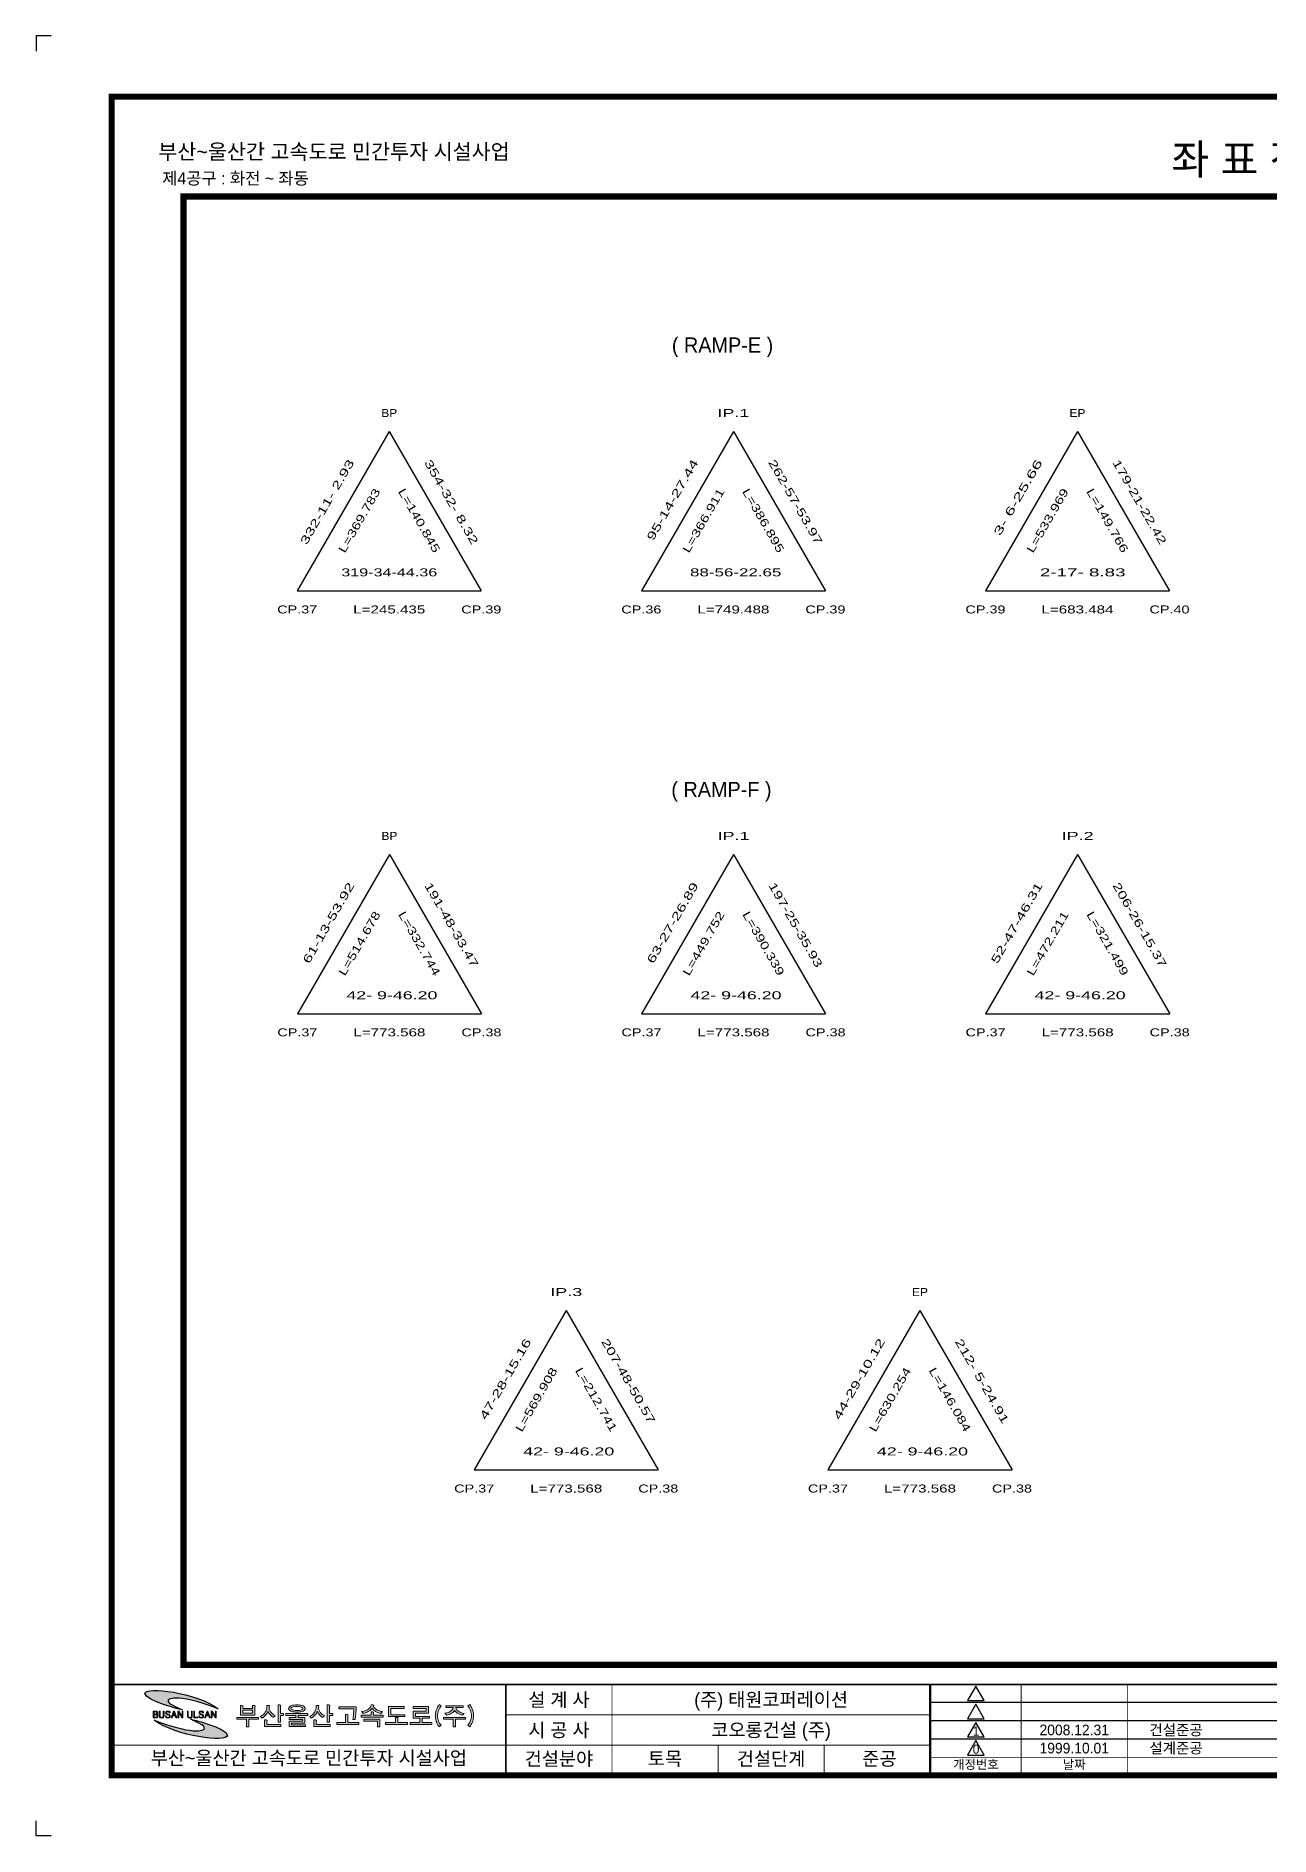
# Model space of a CAD drawing. Header units: millimetres. Extents: x 0 to 841, y 0 to 594.
# Drawn here: x 0 to 407, y 0 to 594 of the extents above; entities that cross this region are included whole.
import ezdxf
from ezdxf.enums import TextEntityAlignment as Align

# ---------------------------------------------------------------- set-up
doc = ezdxf.new("R2010")
doc.units = ezdxf.units.MM
doc.header["$LTSCALE"] = 10
for name, color, linetype in [('CA-TABL-LIN2', 1, 'Continuous'), ('CA-TABL-TEX1', 6, 'Continuous'), ('CA-TABL-TEX2', 3, 'Continuous'), ('CX-BORD', 3, 'Continuous'), ('CX-BORD-LIN1', 4, 'Continuous'), ('CX-BORD-LIN2', 3, 'Continuous'), ('CX-BORD-TEX2', 7, 'Continuous'), ('CX-BORD-TEX3', 6, 'Continuous'), ('CX-MISC', 2, 'Continuous'), ('CZ-LIN1', 7, 'Continuous'), ('CZ-TEX1', 6, 'Continuous')]:
    doc.layers.add(name, color=color, linetype=linetype)
doc.styles.add('GHD', font='Dotum.ttf')
doc.styles.add('RP2', font='Dotum.ttf')
doc.styles.add('TB_TEXT', font='Dotum.ttf')
doc.styles.add('TB_WBTXT', font='Dotum.ttf')
doc.styles.add('TB_WMTXT', font='Dotum.ttf')

# ---------------------------------------------------------------- blocks, each defined once
blk = doc.blocks.new('CXGLOGO-EX흑백1')
h = blk.add_hatch(color=74)
edge = h.paths.add_edge_path()
edge.add_spline(control_points=[(3.24, 1.49), (1.67, 2.6), (-1.78, 3.37), (-1.38, 4.71), (-1.38, 4.71), (-1.38, 4.71), (0.38, 7.51), (15.15, 1.88)], knot_values=[0, 0, 0, 0, 0.25, 0.25, 0.25, 0.25, 0.5, 0.5, 0.5, 0.5], degree=3, periodic=0)
edge.add_spline(control_points=[(15.15, 1.88), (8, 7.3), (-8.94, 9.33), (-8.99, 6.91)], knot_values=[0.5, 0.5, 0.5, 0.5, 0.75, 0.75, 0.75, 0.75], degree=3, periodic=0)
edge.add_spline(control_points=[(-8.99, 6.91), (-9.03, 4.5), (3.24, 1.49), (3.24, 1.49)], knot_values=[0.75, 0.75, 0.75, 0.75, 1, 1, 1, 1], degree=3, periodic=0)
h = blk.add_hatch(color=256)
h.paths.add_polyline_path([(11.6, 0.69), (11.94, -0.26), (11.26, -0.26)], flags=16)
h.paths.add_polyline_path([(12.25, -1.14), (12.54, -1.14), (11.73, 1.06), (11.48, 1.06), (10.67, -1.14), (10.96, -1.14), (11.18, -0.49), (12.02, -0.49)])
h.paths.add_polyline_path([(1.54, -1.14), (0.73, 1.06), (0.48, 1.06), (-0.33, -1.14), (-0.04, -1.14), (0.19, -0.49), (1.03, -0.49), (1.25, -1.14)])
h.paths.add_polyline_path([(1.9, -1.14), (2.17, -1.14), (2.17, 0.61), (3.23, -1.14), (3.52, -1.14), (3.52, 1.06), (3.25, 1.06), (3.25, -0.65), (2.21, 1.06), (1.9, 1.06)])
h.paths.add_polyline_path([(5.3, -0.69), (5.27, -0.48), (5.27, 1.06), (5, 1.06), (5, -0.45), (5.03, -0.7), (5.1, -0.9), (5.16, -0.98), (5.32, -1.1), (5.52, -1.17), (5.77, -1.2), (5.79, -1.2), (6.04, -1.17), (6.25, -1.1), (6.41, -1), (6.41, -0.99), (6.53, -0.82), (6.59, -0.61), (6.6, -0.45), (6.6, 1.06), (6.33, 1.06), (6.33, -0.46), (6.29, -0.7), (6.19, -0.86), (6.01, -0.96), (5.79, -0.98), (5.55, -0.94), (5.4, -0.86)])
h.paths.add_polyline_path([(7.36, 1.06), (7.09, 1.06), (7.09, -1.14), (8.47, -1.14), (8.47, -0.93), (7.36, -0.93)])
h.paths.add_polyline_path([(10.02, 1.02), (9.81, 1.08), (9.56, 1.11), (9.56, 1.11), (9.3, 1.08), (9.1, 1.02), (9.01, 0.95), (8.88, 0.78), (8.84, 0.56), (8.84, 0.54), (8.88, 0.31), (9, 0.15), (9.13, 0.06), (9.37, -0.05), (9.48, -0.09), (9.53, -0.11), (9.76, -0.21), (9.83, -0.25), (10, -0.36), (10.06, -0.48), (10.08, -0.62), (10.02, -0.84), (9.94, -0.9), (9.76, -0.97), (9.57, -0.98), (9.32, -0.94), (9.17, -0.86), (9.07, -0.7), (9.04, -0.45), (8.77, -0.45), (8.8, -0.69), (8.87, -0.89), (8.94, -0.99), (9.1, -1.1), (9.31, -1.17), (9.56, -1.2), (9.57, -1.2), (9.84, -1.17), (10.04, -1.12), (10.15, -1.05), (10.28, -0.89), (10.34, -0.68), (10.35, -0.58), (10.32, -0.35), (10.21, -0.18), (10.18, -0.16), (10.05, -0.07), (9.82, 0.03), (9.65, 0.11), (9.38, 0.22), (9.22, 0.31), (9.21, 0.32), (9.13, 0.51), (9.13, 0.57), (9.2, 0.78), (9.25, 0.82), (9.45, 0.89), (9.55, 0.9), (9.78, 0.85), (9.9, 0.77), (10.02, 0.59), (10.05, 0.47), (10.32, 0.47), (10.28, 0.71), (10.17, 0.89), (10.17, 0.9)])
h.paths.add_polyline_path([(12.89, -1.14), (13.16, -1.14), (13.16, 0.61), (14.23, -1.14), (14.52, -1.14), (14.52, 1.06), (14.24, 1.06), (14.24, -0.65), (13.2, 1.06), (12.89, 1.06)])
h.paths.add_polyline_path([(0.27, -0.26), (0.61, 0.69), (0.95, -0.26)], flags=16)
h.paths.add_polyline_path([(-5.98, 0.11), (-5.98, 0.84), (-5.48, 0.84), (-5.24, 0.81), (-5.13, 0.75), (-5.04, 0.57), (-5.04, 0.49), (-5.09, 0.27), (-5.16, 0.19), (-5.34, 0.12), (-5.5, 0.11)], flags=16)
h.paths.add_polyline_path([(-5.98, -0.93), (-5.98, -0.1), (-5.44, -0.1), (-5.2, -0.13), (-5.1, -0.17), (-4.98, -0.33), (-4.96, -0.52), (-5.01, -0.75), (-5.09, -0.85), (-5.27, -0.92), (-5.44, -0.93)], flags=16)
h.paths.add_polyline_path([(-5.12, 1.02), (-5.35, 1.06), (-5.4, 1.06), (-6.25, 1.06), (-6.25, -1.14), (-5.37, -1.14), (-5.12, -1.12), (-4.92, -1.05), (-4.85, -0.99), (-4.74, -0.83), (-4.69, -0.61), (-4.68, -0.52), (-4.72, -0.28), (-4.81, -0.13), (-4.98, 0), (-5.07, 0.03), (-4.88, 0.15), (-4.85, 0.19), (-4.77, 0.39), (-4.76, 0.5), (-4.8, 0.72), (-4.92, 0.9), (-4.94, 0.91)])
h.paths.add_polyline_path([(-3.97, -0.69), (-3.99, -0.48), (-3.99, 1.06), (-4.26, 1.06), (-4.26, -0.45), (-4.24, -0.7), (-4.16, -0.9), (-4.1, -0.98), (-3.95, -1.1), (-3.74, -1.17), (-3.49, -1.2), (-3.48, -1.2), (-3.22, -1.17), (-3.01, -1.1), (-2.86, -1), (-2.85, -0.99), (-2.74, -0.82), (-2.68, -0.61), (-2.66, -0.45), (-2.66, 1.06), (-2.94, 1.06), (-2.94, -0.46), (-2.97, -0.7), (-3.08, -0.86), (-3.26, -0.96), (-3.47, -0.98), (-3.72, -0.94), (-3.87, -0.86)])
h.paths.add_polyline_path([(-0.83, 0.9), (-0.97, 1.02), (-1.18, 1.08), (-1.44, 1.11), (-1.69, 1.08), (-1.89, 1.02), (-1.98, 0.95), (-2.11, 0.78), (-2.16, 0.56), (-2.16, 0.54), (-2.12, 0.31), (-2, 0.15), (-1.86, 0.06), (-1.63, -0.05), (-1.52, -0.09), (-1.47, -0.11), (-1.24, -0.21), (-1.17, -0.25), (-1, -0.36), (-0.93, -0.48), (-0.92, -0.62), (-0.97, -0.84), (-1.05, -0.9), (-1.23, -0.97), (-1.42, -0.98), (-1.67, -0.94), (-1.82, -0.86), (-1.92, -0.7), (-1.96, -0.45), (-2.22, -0.45), (-2.2, -0.69), (-2.12, -0.89), (-2.05, -0.99), (-1.89, -1.1), (-1.69, -1.17), (-1.43, -1.2), (-1.42, -1.2), (-1.16, -1.17), (-0.96, -1.12), (-0.85, -1.05), (-0.71, -0.89), (-0.65, -0.68), (-0.64, -0.58), (-0.68, -0.35), (-0.79, -0.18), (-0.81, -0.16), (-0.95, -0.07), (-1.17, 0.03), (-1.35, 0.11), (-1.61, 0.22), (-1.77, 0.31), (-1.78, 0.32), (-1.86, 0.51), (-1.86, 0.57), (-1.79, 0.78), (-1.74, 0.82), (-1.55, 0.89), (-1.44, 0.9), (-1.22, 0.85), (-1.09, 0.77), (-0.97, 0.59), (-0.95, 0.47), (-0.68, 0.47), (-0.72, 0.71), (-0.82, 0.89)])
h = blk.add_hatch(color=256)
h.paths.add_polyline_path([(63.25, -2.21), (67.68, -2.21), (67.68, -4.14), (68.44, -4.14), (68.44, -1.6), (63.25, -1.6)])
h.paths.add_polyline_path([(74.44, -1.23), (74.5, -1.07), (74.18, -0.99), (73.66, -0.99), (73.66, -2.67), (70.41, -2.67), (70.41, -3.28), (77.61, -3.28), (77.61, -2.67), (74.41, -2.67), (74.41, -1.3)])
h.paths.add_polyline_path([(93.49, -1.61), (96.71, -1.61), (96.71, -0.99), (89.51, -0.99), (89.51, -1.61), (92.73, -1.61), (92.73, -4.14), (93.49, -4.14)])
h.paths.add_polyline_path([(98.53, -1.72), (98.37, -2.14), (98.33, -2.24), (98.14, -2.64), (97.91, -3.02), (97.66, -3.37), (97.51, -3.56), (98.15, -4.08), (98.41, -3.72), (98.64, -3.35), (98.84, -2.96), (99.02, -2.55), (99.1, -2.3), (99.23, -1.88), (99.33, -1.44), (99.4, -1.01), (99.43, -0.57), (99.43, -0.39), (99.41, 0.03), (99.35, 0.47), (99.26, 0.9), (99.13, 1.34), (99.11, 1.39), (98.97, 1.77), (98.79, 2.15), (98.58, 2.55), (98.35, 2.95), (98.16, 3.25), (97.51, 2.85), (97.76, 2.5), (97.99, 2.12), (98.19, 1.72), (98.35, 1.32), (98.51, 0.88), (98.62, 0.44), (98.69, 0.02), (98.72, -0.4), (98.72, -0.42), (98.7, -0.86), (98.63, -1.29)])
h.paths.add_polyline_path([(93.89, 1.53), (93.7, 1.9), (93.59, 2.25), (95.94, 2.25), (95.94, 2.86), (90.28, 2.86), (90.28, 2.25), (92.65, 2.25), (92.53, 1.84), (92.33, 1.47), (92.04, 1.16), (91.73, 0.92), (91.38, 0.74), (91, 0.59), (90.57, 0.47), (90.09, 0.38), (89.95, 0.36), (90.26, 0.07), (90.53, -0.26), (90.95, -0.16), (91.37, -0.02), (91.77, 0.15), (92.15, 0.37), (92.57, 0.66), (92.88, 0.96), (93.09, 1.27), (93.11, 1.32), (93.33, 1.02), (93.63, 0.73), (94.03, 0.44), (94.15, 0.37), (94.54, 0.16), (94.94, -0.02), (95.35, -0.17), (95.77, -0.28), (96, 0.01), (96.29, 0.32), (95.8, 0.42), (95.36, 0.55), (94.97, 0.7), (94.62, 0.88), (94.53, 0.93), (94.17, 1.21)])
h.paths.add_polyline_path([(86.94, -1.7), (87.06, -2.13), (87.12, -2.3), (87.28, -2.72), (87.46, -3.12), (87.67, -3.51), (87.91, -3.88), (88.06, -4.08), (88.71, -3.56), (88.44, -3.21), (88.2, -2.85), (87.98, -2.45), (87.89, -2.24), (87.73, -1.81), (87.61, -1.38), (87.54, -0.96), (87.51, -0.52), (87.51, -0.42), (87.53, -0.01), (87.6, 0.42), (87.7, 0.86), (87.85, 1.3), (87.85, 1.32), (88.03, 1.74), (88.24, 2.13), (88.46, 2.51), (88.71, 2.85), (88.05, 3.25), (87.8, 2.85), (87.57, 2.45), (87.37, 2.06), (87.21, 1.67), (87.1, 1.39), (86.97, 0.95), (86.88, 0.52), (86.82, 0.08), (86.8, -0.35), (86.8, -0.39), (86.81, -0.83), (86.86, -1.26)])
h.paths.add_polyline_path([(79.45, 1.02), (79.45, -1.26), (81.7, -1.26), (81.7, -2.67), (78.45, -2.67), (78.45, -3.28), (85.65, -3.28), (85.65, -2.67), (82.45, -2.67), (82.45, -1.49), (82.46, -1.45), (82.49, -1.41), (82.54, -1.33), (82.55, -1.26), (84.84, -1.26), (84.84, -0.65), (80.21, -0.65), (80.21, 0.42), (84.56, 0.42), (84.56, 2.62), (79.47, 2.62), (79.47, 2), (83.8, 2), (83.8, 1.02)])
h.paths.add_polyline_path([(76.55, 2.56), (71.31, 2.56), (71.31, -0.7), (76.71, -0.7), (76.71, -0.1), (72.08, -0.1), (72.08, 1.94), (76.55, 1.94)])
h.paths.add_polyline_path([(66.12, 0.8), (65.59, 0.8), (65.59, -0.3), (62.37, -0.3), (62.37, -0.9), (69.57, -0.9), (69.57, -0.3), (66.36, -0.3), (66.36, 0.47), (66.39, 0.55), (66.45, 0.71)])
h.paths.add_polyline_path([(66.51, 3.1), (66.13, 3.15), (65.62, 3.15), (65.55, 2.77), (65.38, 2.41), (65.1, 2.07), (64.75, 1.78), (64.42, 1.56), (64.06, 1.38), (63.66, 1.22), (63.23, 1.08), (62.77, 0.98), (62.49, 0.94), (62.76, 0.65), (63.01, 0.34), (63.46, 0.46), (63.9, 0.59), (64.3, 0.74), (64.68, 0.92), (64.87, 1.02), (65.3, 1.3), (65.63, 1.59), (65.88, 1.89), (65.96, 2.01), (66.16, 1.71), (66.45, 1.42), (66.83, 1.14), (67.1, 0.98), (67.47, 0.78), (67.87, 0.62), (68.3, 0.47), (68.73, 0.35), (68.84, 0.33), (69.11, 0.62), (69.42, 0.91), (68.98, 0.98), (68.55, 1.09), (68.14, 1.24), (67.74, 1.41), (67.49, 1.55), (67.05, 1.83), (66.72, 2.14), (66.5, 2.44), (66.43, 2.62), (66.42, 2.8), (66.49, 2.95)])
h.paths.add_polyline_path([(41.14, 1.3), (40.63, 1.32), (40.18, 1.37), (39.79, 1.46), (39.64, 1.51), (39.23, 1.76), (39.15, 1.95), (39.32, 2.24), (39.64, 2.4), (39.99, 2.5), (40.41, 2.56), (40.9, 2.59), (41.14, 2.6), (41.65, 2.58), (42.1, 2.53), (42.48, 2.44), (42.62, 2.4), (43.03, 2.16), (43.12, 1.95), (42.94, 1.67), (42.62, 1.51), (42.27, 1.41), (41.85, 1.34), (41.36, 1.3)], flags=16)
h.paths.add_polyline_path([(41.55, 3.14), (41.14, 3.15), (40.62, 3.13), (40.15, 3.09), (39.72, 3.01), (39.35, 2.9), (39.08, 2.79), (38.67, 2.52), (38.44, 2.21), (38.39, 1.95), (38.48, 1.6), (38.76, 1.31), (39.08, 1.12), (39.42, 0.98), (39.8, 0.87), (40.23, 0.8), (40.71, 0.76), (41.14, 0.75), (41.65, 0.76), (42.12, 0.81), (42.54, 0.89), (42.92, 1), (43.19, 1.12), (43.6, 1.39), (43.83, 1.7), (43.88, 1.95), (43.79, 2.3), (43.51, 2.6), (43.19, 2.79), (42.85, 2.92), (42.47, 3.03), (42.03, 3.1)])
h.paths.add_polyline_path([(47.59, -1.92), (47.27, -1.84), (46.75, -1.84), (46.75, -3.95), (52.12, -3.95), (52.12, -3.34), (47.52, -3.34), (47.52, -2.2), (47.52, -2.14), (47.55, -2.09)])
h.paths.add_polyline_path([(31.34, -1.92), (31.02, -1.84), (30.5, -1.84), (30.5, -3.95), (35.87, -3.95), (35.87, -3.34), (31.27, -3.34), (31.27, -2.2), (31.27, -2.14), (31.29, -2.09)])
h.paths.add_polyline_path([(42.94, -1.66), (42.94, -2.22), (38.57, -2.22), (38.57, -4.04), (43.94, -4.04), (43.94, -3.43), (39.33, -3.43), (39.33, -2.84), (43.7, -2.84), (43.7, -1.05), (41.51, -1.05), (41.51, -0.34), (44.73, -0.34), (44.73, 0.27), (37.53, 0.27), (37.53, -0.34), (40.75, -0.34), (40.75, -1.05), (38.57, -1.05), (38.57, -1.66)])
h.paths.add_polyline_path([(21.28, -0.99), (21.28, -1.61), (24.5, -1.61), (24.5, -4.14), (25.26, -4.14), (25.26, -1.61), (28.48, -1.61), (28.48, -0.99)])
h.paths.add_polyline_path([(51.7, 3.15), (51.16, 3.15), (51.16, -2.53), (51.92, -2.53), (51.92, -0.36), (52.98, -0.36), (52.98, 0.26), (51.92, 0.26), (51.92, 2.67), (51.94, 2.77), (51.98, 2.87), (52.02, 3.07)])
h.paths.add_polyline_path([(48.36, 2.89), (47.98, 2.94), (47.48, 2.94), (47.48, 2.49), (47.44, 2.06), (47.35, 1.64), (47.2, 1.23), (47.01, 0.84), (46.93, 0.69), (46.66, 0.31), (46.37, -0.01), (46.04, -0.29), (45.68, -0.5), (45.32, -0.65), (45.61, -0.92), (45.89, -1.23), (46.26, -0.98), (46.6, -0.71), (46.92, -0.41), (47.04, -0.28), (47.33, 0.08), (47.57, 0.45), (47.76, 0.83), (47.84, 1.05), (48.01, 0.66), (48.24, 0.28), (48.51, -0.08), (48.82, -0.41), (49.15, -0.7), (49.5, -0.96), (49.6, -1.02), (49.91, -0.72), (50.23, -0.43), (49.86, -0.27), (49.51, -0.04), (49.19, 0.26), (48.87, 0.62), (48.84, 0.66), (48.57, 1.07), (48.37, 1.48), (48.26, 1.87), (48.22, 2.19), (48.25, 2.48), (48.33, 2.7)])
h.paths.add_polyline_path([(35.45, 3.15), (34.91, 3.15), (34.91, -2.53), (35.67, -2.53), (35.67, -0.36), (36.73, -0.36), (36.73, 0.26), (35.67, 0.26), (35.67, 2.67), (35.69, 2.77), (35.73, 2.87), (35.77, 3.07)])
h.paths.add_polyline_path([(32.11, 2.89), (31.73, 2.94), (31.23, 2.94), (31.23, 2.49), (31.19, 2.06), (31.09, 1.64), (30.95, 1.23), (30.76, 0.84), (30.68, 0.69), (30.41, 0.31), (30.12, -0.01), (29.79, -0.29), (29.43, -0.5), (29.07, -0.65), (29.36, -0.92), (29.64, -1.23), (30.01, -0.98), (30.35, -0.71), (30.67, -0.41), (30.79, -0.28), (31.08, 0.08), (31.32, 0.45), (31.51, 0.83), (31.59, 1.05), (31.76, 0.66), (31.99, 0.28), (32.26, -0.08), (32.57, -0.41), (32.89, -0.7), (33.25, -0.96), (33.35, -1.02), (33.65, -0.72), (33.97, -0.43), (33.61, -0.27), (33.26, -0.04), (32.93, 0.26), (32.62, 0.62), (32.59, 0.66), (32.32, 1.07), (32.12, 1.48), (32.01, 1.87), (31.97, 2.19), (32, 2.48), (32.08, 2.7)])
h.paths.add_polyline_path([(26.51, 1.39), (26.51, 0.4), (23.29, 0.4), (23.29, 1.39)], flags=16)
h.paths.add_polyline_path([(27.32, 2.66), (27.37, 2.83), (27, 2.91), (26.51, 2.91), (26.51, 2), (23.29, 2), (23.29, 2.58), (23.3, 2.62), (23.33, 2.67), (23.39, 2.83), (22.99, 2.91), (22.53, 2.91), (22.53, -0.21), (27.28, -0.21), (27.28, 2.56), (27.29, 2.62)])
h.paths.add_polyline_path([(58, -0.14), (57.69, -0.06), (57.16, -0.06), (57.16, -2.67), (54.33, -2.67), (54.33, -3.28), (61.53, -3.28), (61.53, -2.67), (57.92, -2.67), (57.92, -0.45), (57.92, -0.39), (57.96, -0.32)])
h.paths.add_polyline_path([(60.7, 2.5), (55.01, 2.5), (55.01, 1.88), (59.93, 1.88), (59.93, 1.55), (59.9, 1.14), (59.86, 0.66), (59.82, 0.12), (59.76, -0.41), (59.7, -0.88), (59.65, -1.29), (59.59, -1.65), (59.59, -1.67), (59.95, -1.69), (60.35, -1.73), (60.41, -1.34), (60.46, -0.92), (60.51, -0.47), (60.56, 0.01), (60.58, 0.23), (60.62, 0.71), (60.65, 1.18), (60.67, 1.62), (60.69, 2.04), (60.7, 2.45)])
h = blk.add_hatch(color=142)
edge = h.paths.add_edge_path()
edge.add_spline(control_points=[(18.21, -6.91), (18.25, -4.5), (5.98, -1.49), (5.98, -1.49)], knot_values=[0.75, 0.75, 0.75, 0.75, 1, 1, 1, 1], degree=3, periodic=0)
edge.add_spline(control_points=[(5.98, -1.49), (7.55, -2.6), (11, -3.37), (10.6, -4.71), (10.6, -4.71), (10.6, -4.71), (8.84, -7.51), (-5.93, -1.88)], knot_values=[0, 0, 0, 0, 0.25, 0.25, 0.25, 0.25, 0.5, 0.5, 0.5, 0.5], degree=3, periodic=0)
edge.add_spline(control_points=[(-5.93, -1.88), (1.22, -7.3), (18.17, -9.33), (18.21, -6.91)], knot_values=[0.5, 0.5, 0.5, 0.5, 0.75, 0.75, 0.75, 0.75], degree=3, periodic=0)
at = {"lineweight": 0}
for points in [[(-5.12, 1.02), (-5.35, 1.06), (-5.4, 1.06), (-6.25, 1.06), (-6.25, -1.14), (-5.37, -1.14), (-5.12, -1.12), (-4.92, -1.05), (-4.85, -0.99), (-4.74, -0.83), (-4.69, -0.61), (-4.68, -0.52), (-4.72, -0.28), (-4.81, -0.13), (-4.98, 0), (-5.07, 0.03), (-4.88, 0.15), (-4.85, 0.19), (-4.77, 0.39), (-4.76, 0.5), (-4.8, 0.72), (-4.92, 0.9), (-4.94, 0.91)], [(-5.98, 0.11), (-5.98, 0.84), (-5.48, 0.84), (-5.24, 0.81), (-5.13, 0.75), (-5.04, 0.57), (-5.04, 0.49), (-5.09, 0.27), (-5.16, 0.19), (-5.34, 0.12), (-5.5, 0.11)], [(-3.97, -0.69), (-3.99, -0.48), (-3.99, 1.06), (-4.26, 1.06), (-4.26, -0.45), (-4.24, -0.7), (-4.16, -0.9), (-4.1, -0.98), (-3.95, -1.1), (-3.74, -1.17), (-3.49, -1.2), (-3.48, -1.2), (-3.22, -1.17), (-3.01, -1.1), (-2.86, -1), (-2.85, -0.99), (-2.74, -0.82), (-2.68, -0.61), (-2.66, -0.45), (-2.66, 1.06), (-2.94, 1.06), (-2.94, -0.46), (-2.97, -0.7), (-3.08, -0.86), (-3.26, -0.96), (-3.47, -0.98), (-3.72, -0.94), (-3.87, -0.86)], [(-0.83, 0.9), (-0.97, 1.02), (-1.18, 1.08), (-1.44, 1.11), (-1.69, 1.08), (-1.89, 1.02), (-1.98, 0.95), (-2.11, 0.78), (-2.16, 0.56), (-2.16, 0.54), (-2.12, 0.31), (-2, 0.15), (-1.86, 0.06), (-1.63, -0.05), (-1.52, -0.09), (-1.47, -0.11), (-1.24, -0.21), (-1.17, -0.25), (-1, -0.36), (-0.93, -0.48), (-0.92, -0.62), (-0.97, -0.84), (-1.05, -0.9), (-1.23, -0.97), (-1.42, -0.98), (-1.67, -0.94), (-1.82, -0.86), (-1.92, -0.7), (-1.96, -0.45), (-1.96, -0.45), (-2.22, -0.45), (-2.2, -0.69), (-2.12, -0.89), (-2.05, -0.99), (-1.89, -1.1), (-1.69, -1.17), (-1.43, -1.2), (-1.42, -1.2), (-1.16, -1.17), (-0.96, -1.12), (-0.85, -1.05), (-0.71, -0.89), (-0.65, -0.68), (-0.64, -0.58), (-0.68, -0.35), (-0.79, -0.18), (-0.81, -0.16), (-0.95, -0.07), (-1.17, 0.03), (-1.35, 0.11), (-1.61, 0.22), (-1.77, 0.31), (-1.78, 0.32), (-1.86, 0.51), (-1.86, 0.57), (-1.79, 0.78), (-1.74, 0.82), (-1.55, 0.89), (-1.44, 0.9), (-1.22, 0.85), (-1.09, 0.77), (-0.97, 0.59), (-0.95, 0.47), (-0.68, 0.47), (-0.72, 0.71), (-0.82, 0.89)], [(1.54, -1.14), (0.73, 1.06), (0.48, 1.06), (-0.33, -1.14), (-0.04, -1.14), (0.19, -0.49), (1.03, -0.49), (1.25, -1.14)], [(0.27, -0.26), (0.61, 0.69), (0.95, -0.26)], [(1.9, -1.14), (2.17, -1.14), (2.17, 0.61), (3.23, -1.14), (3.52, -1.14), (3.52, 1.06), (3.25, 1.06), (3.25, -0.65), (2.21, 1.06), (1.9, 1.06)], [(5.3, -0.69), (5.27, -0.48), (5.27, 1.06), (5, 1.06), (5, -0.45), (5.03, -0.7), (5.1, -0.9), (5.16, -0.98), (5.32, -1.1), (5.52, -1.17), (5.77, -1.2), (5.79, -1.2), (6.04, -1.17), (6.25, -1.1), (6.41, -1), (6.41, -0.99), (6.53, -0.82), (6.59, -0.61), (6.6, -0.45), (6.6, 1.06), (6.33, 1.06), (6.33, -0.46), (6.29, -0.7), (6.19, -0.86), (6.01, -0.96), (5.79, -0.98), (5.55, -0.94), (5.4, -0.86)], [(7.36, 1.06), (7.09, 1.06), (7.09, -1.14), (8.47, -1.14), (8.47, -0.93), (7.36, -0.93)], [(10.02, 1.02), (9.81, 1.08), (9.56, 1.11), (9.56, 1.11), (9.3, 1.08), (9.1, 1.02), (9.01, 0.95), (8.88, 0.78), (8.84, 0.56), (8.84, 0.54), (8.88, 0.31), (9, 0.15), (9.13, 0.06), (9.37, -0.05), (9.48, -0.09), (9.53, -0.11), (9.76, -0.21), (9.83, -0.25), (10, -0.36), (10.06, -0.48), (10.08, -0.62), (10.02, -0.84), (9.94, -0.9), (9.76, -0.97), (9.57, -0.98), (9.32, -0.94), (9.17, -0.86), (9.07, -0.7), (9.04, -0.45), (9.04, -0.45), (8.77, -0.45), (8.8, -0.69), (8.87, -0.89), (8.94, -0.99), (9.1, -1.1), (9.31, -1.17), (9.56, -1.2), (9.57, -1.2), (9.84, -1.17), (10.04, -1.12), (10.15, -1.05), (10.28, -0.89), (10.34, -0.68), (10.35, -0.58), (10.32, -0.35), (10.21, -0.18), (10.18, -0.16), (10.05, -0.07), (9.82, 0.03), (9.65, 0.11), (9.38, 0.22), (9.22, 0.31), (9.21, 0.32), (9.13, 0.51), (9.13, 0.57), (9.2, 0.78), (9.25, 0.82), (9.45, 0.89), (9.55, 0.9), (9.78, 0.85), (9.9, 0.77), (10.02, 0.59), (10.05, 0.47), (10.32, 0.47), (10.28, 0.71), (10.17, 0.89), (10.17, 0.9)], [(12.25, -1.14), (12.54, -1.14), (11.73, 1.06), (11.48, 1.06), (10.67, -1.14), (10.96, -1.14), (11.18, -0.49), (12.02, -0.49)], [(11.6, 0.69), (11.94, -0.26), (11.26, -0.26)], [(12.89, -1.14), (13.16, -1.14), (13.16, 0.61), (14.23, -1.14), (14.52, -1.14), (14.52, 1.06), (14.24, 1.06), (14.24, -0.65), (13.2, 1.06), (12.89, 1.06)], [(27.32, 2.66), (27.37, 2.83), (27, 2.91), (26.51, 2.91), (26.51, 2), (23.29, 2), (23.29, 2.58), (23.3, 2.62), (23.33, 2.67), (23.39, 2.83), (22.99, 2.91), (22.53, 2.91), (22.53, -0.21), (27.28, -0.21), (27.28, 2.56), (27.29, 2.62)], [(26.51, 1.39), (26.51, 0.4), (23.29, 0.4), (23.29, 1.39)], [(32.11, 2.89), (31.73, 2.94), (31.23, 2.94), (31.23, 2.49), (31.19, 2.06), (31.09, 1.64), (30.95, 1.23), (30.76, 0.84), (30.68, 0.69), (30.41, 0.31), (30.12, -0.01), (29.79, -0.29), (29.43, -0.5), (29.07, -0.65), (29.36, -0.92), (29.64, -1.23), (30.01, -0.98), (30.35, -0.71), (30.67, -0.41), (30.79, -0.28), (31.08, 0.08), (31.32, 0.45), (31.51, 0.83), (31.59, 1.05), (31.76, 0.66), (31.99, 0.28), (32.26, -0.08), (32.57, -0.41), (32.89, -0.7), (33.25, -0.96), (33.35, -1.02), (33.65, -0.72), (33.97, -0.43), (33.61, -0.27), (33.26, -0.04), (32.93, 0.26), (32.62, 0.62), (32.59, 0.66), (32.32, 1.07), (32.12, 1.48), (32.01, 1.87), (31.97, 2.19), (32, 2.48), (32.08, 2.7)], [(35.45, 3.15), (34.91, 3.15), (34.91, -2.53), (35.67, -2.53), (35.67, -0.36), (36.73, -0.36), (36.73, 0.26), (35.67, 0.26), (35.67, 2.67), (35.69, 2.77), (35.73, 2.87), (35.77, 3.07)], [(42.94, -1.66), (42.94, -2.22), (38.57, -2.22), (38.57, -4.04), (43.94, -4.04), (43.94, -3.43), (39.33, -3.43), (39.33, -2.84), (43.7, -2.84), (43.7, -1.05), (41.51, -1.05), (41.51, -0.34), (44.73, -0.34), (44.73, 0.27), (37.53, 0.27), (37.53, -0.34), (40.75, -0.34), (40.75, -1.05), (38.57, -1.05), (38.57, -1.66)], [(41.55, 3.14), (41.14, 3.15), (40.62, 3.13), (40.15, 3.09), (39.72, 3.01), (39.35, 2.9), (39.08, 2.79), (38.67, 2.52), (38.44, 2.21), (38.39, 1.95), (38.48, 1.6), (38.76, 1.31), (39.08, 1.12), (39.42, 0.98), (39.8, 0.87), (40.23, 0.8), (40.71, 0.76), (41.14, 0.75), (41.65, 0.76), (42.12, 0.81), (42.54, 0.89), (42.92, 1), (43.19, 1.12), (43.6, 1.39), (43.83, 1.7), (43.88, 1.95), (43.79, 2.3), (43.51, 2.6), (43.19, 2.79), (42.85, 2.92), (42.47, 3.03), (42.03, 3.1)], [(41.14, 1.3), (40.63, 1.32), (40.18, 1.37), (39.79, 1.46), (39.64, 1.51), (39.23, 1.76), (39.15, 1.95), (39.32, 2.24), (39.64, 2.4), (39.99, 2.5), (40.41, 2.56), (40.9, 2.59), (41.14, 2.6), (41.65, 2.58), (42.1, 2.53), (42.48, 2.44), (42.62, 2.4), (43.03, 2.16), (43.12, 1.95), (42.94, 1.67), (42.62, 1.51), (42.27, 1.41), (41.85, 1.34), (41.36, 1.3)], [(48.36, 2.89), (47.98, 2.94), (47.48, 2.94), (47.48, 2.49), (47.44, 2.06), (47.35, 1.64), (47.2, 1.23), (47.01, 0.84), (46.93, 0.69), (46.66, 0.31), (46.37, -0.01), (46.04, -0.29), (45.68, -0.5), (45.32, -0.65), (45.61, -0.92), (45.89, -1.23), (46.26, -0.98), (46.6, -0.71), (46.92, -0.41), (47.04, -0.28), (47.33, 0.08), (47.57, 0.45), (47.76, 0.83), (47.84, 1.05), (48.01, 0.66), (48.24, 0.28), (48.51, -0.08), (48.82, -0.41), (49.15, -0.7), (49.5, -0.96), (49.6, -1.02), (49.91, -0.72), (50.23, -0.43), (49.86, -0.27), (49.51, -0.04), (49.19, 0.26), (48.87, 0.62), (48.84, 0.66), (48.57, 1.07), (48.37, 1.48), (48.26, 1.87), (48.22, 2.19), (48.25, 2.48), (48.33, 2.7)], [(51.7, 3.15), (51.16, 3.15), (51.16, -2.53), (51.92, -2.53), (51.92, -0.36), (52.98, -0.36), (52.98, 0.26), (51.92, 0.26), (51.92, 2.67), (51.94, 2.77), (51.98, 2.87), (52.02, 3.07)], [(60.7, 2.5), (55.01, 2.5), (55.01, 1.88), (59.93, 1.88), (59.93, 1.55), (59.9, 1.14), (59.86, 0.66), (59.82, 0.12), (59.76, -0.41), (59.7, -0.88), (59.65, -1.29), (59.59, -1.65), (59.59, -1.67), (59.95, -1.69), (60.35, -1.73), (60.41, -1.34), (60.46, -0.92), (60.51, -0.47), (60.56, 0.01), (60.58, 0.23), (60.62, 0.71), (60.65, 1.18), (60.67, 1.62), (60.69, 2.04), (60.7, 2.45)], [(66.12, 0.8), (65.59, 0.8), (65.59, -0.3), (62.37, -0.3), (62.37, -0.9), (69.57, -0.9), (69.57, -0.3), (66.36, -0.3), (66.36, 0.47), (66.39, 0.55), (66.45, 0.71)], [(66.51, 3.1), (66.13, 3.15), (65.62, 3.15), (65.55, 2.77), (65.38, 2.41), (65.1, 2.07), (64.75, 1.78), (64.42, 1.56), (64.06, 1.38), (63.66, 1.22), (63.23, 1.08), (62.77, 0.98), (62.49, 0.94), (62.76, 0.65), (63.01, 0.34), (63.46, 0.46), (63.9, 0.59), (64.3, 0.74), (64.68, 0.92), (64.87, 1.02), (65.3, 1.3), (65.63, 1.59), (65.88, 1.89), (65.96, 2.01), (66.16, 1.71), (66.45, 1.42), (66.83, 1.14), (67.1, 0.98), (67.47, 0.78), (67.87, 0.62), (68.3, 0.47), (68.73, 0.35), (68.84, 0.33), (69.11, 0.62), (69.42, 0.91), (68.98, 0.98), (68.55, 1.09), (68.14, 1.24), (67.74, 1.41), (67.49, 1.55), (67.05, 1.83), (66.72, 2.14), (66.5, 2.44), (66.43, 2.62), (66.42, 2.8), (66.49, 2.95)], [(76.55, 2.56), (71.31, 2.56), (71.31, -0.7), (76.71, -0.7), (76.71, -0.1), (72.08, -0.1), (72.08, 1.94), (76.55, 1.94)], [(79.45, 1.02), (79.45, -1.26), (81.7, -1.26), (81.7, -2.67), (78.45, -2.67), (78.45, -3.28), (85.65, -3.28), (85.65, -2.67), (82.45, -2.67), (82.45, -1.49), (82.46, -1.45), (82.49, -1.41), (82.54, -1.33), (82.55, -1.26), (84.84, -1.26), (84.84, -0.65), (80.21, -0.65), (80.21, 0.42), (84.56, 0.42), (84.56, 2.62), (79.47, 2.62), (79.47, 2), (83.8, 2), (83.8, 1.02)], [(86.94, -1.7), (87.06, -2.13), (87.12, -2.3), (87.28, -2.72), (87.46, -3.12), (87.67, -3.51), (87.91, -3.88), (88.06, -4.08), (88.71, -3.56), (88.44, -3.21), (88.2, -2.85), (87.98, -2.45), (87.89, -2.24), (87.73, -1.81), (87.61, -1.38), (87.54, -0.96), (87.51, -0.52), (87.51, -0.42), (87.53, -0.01), (87.6, 0.42), (87.7, 0.86), (87.85, 1.3), (87.85, 1.32), (88.03, 1.74), (88.24, 2.13), (88.46, 2.51), (88.71, 2.85), (88.05, 3.25), (87.8, 2.85), (87.57, 2.45), (87.37, 2.06), (87.21, 1.67), (87.1, 1.39), (86.97, 0.95), (86.88, 0.52), (86.82, 0.08), (86.8, -0.35), (86.8, -0.39), (86.81, -0.83), (86.86, -1.26)], [(93.89, 1.53), (93.7, 1.9), (93.59, 2.25), (95.94, 2.25), (95.94, 2.86), (90.28, 2.86), (90.28, 2.25), (92.65, 2.25), (92.53, 1.84), (92.33, 1.47), (92.04, 1.16), (91.73, 0.92), (91.38, 0.74), (91, 0.59), (90.57, 0.47), (90.09, 0.38), (89.95, 0.36), (90.26, 0.07), (90.53, -0.26), (90.95, -0.16), (91.37, -0.02), (91.77, 0.15), (92.15, 0.37), (92.57, 0.66), (92.88, 0.96), (93.09, 1.27), (93.11, 1.32), (93.33, 1.02), (93.63, 0.73), (94.03, 0.44), (94.15, 0.37), (94.54, 0.16), (94.94, -0.02), (95.35, -0.17), (95.77, -0.28), (96, 0.01), (96.29, 0.32), (95.8, 0.42), (95.36, 0.55), (94.97, 0.7), (94.62, 0.88), (94.53, 0.93), (94.17, 1.21)], [(98.53, -1.72), (98.37, -2.14), (98.33, -2.24), (98.14, -2.64), (97.91, -3.02), (97.66, -3.37), (97.51, -3.56), (98.15, -4.08), (98.41, -3.72), (98.64, -3.35), (98.84, -2.96), (99.02, -2.55), (99.1, -2.3), (99.23, -1.88), (99.33, -1.44), (99.4, -1.01), (99.43, -0.57), (99.43, -0.39), (99.41, 0.03), (99.35, 0.47), (99.26, 0.9), (99.13, 1.34), (99.11, 1.39), (98.97, 1.77), (98.79, 2.15), (98.58, 2.55), (98.35, 2.95), (98.16, 3.25), (97.51, 2.85), (97.76, 2.5), (97.99, 2.12), (98.19, 1.72), (98.35, 1.32), (98.51, 0.88), (98.62, 0.44), (98.69, 0.02), (98.72, -0.4), (98.72, -0.42), (98.7, -0.86), (98.63, -1.29)], [(-5.98, -0.93), (-5.98, -0.1), (-5.44, -0.1), (-5.2, -0.13), (-5.1, -0.17), (-4.98, -0.33), (-4.96, -0.52), (-5.01, -0.75), (-5.09, -0.85), (-5.27, -0.92), (-5.44, -0.93)], [(21.28, -0.99), (21.28, -1.61), (24.5, -1.61), (24.5, -4.14), (25.26, -4.14), (25.26, -1.61), (28.48, -1.61), (28.48, -0.99)], [(31.34, -1.92), (31.02, -1.84), (30.5, -1.84), (30.5, -3.95), (35.87, -3.95), (35.87, -3.34), (31.27, -3.34), (31.27, -2.2), (31.27, -2.14), (31.29, -2.09)], [(47.59, -1.92), (47.27, -1.84), (46.75, -1.84), (46.75, -3.95), (52.12, -3.95), (52.12, -3.34), (47.52, -3.34), (47.52, -2.2), (47.52, -2.14), (47.55, -2.09)], [(58, -0.14), (57.69, -0.06), (57.16, -0.06), (57.16, -2.67), (54.33, -2.67), (54.33, -3.28), (61.53, -3.28), (61.53, -2.67), (57.92, -2.67), (57.92, -0.45), (57.92, -0.39), (57.96, -0.32)], [(63.25, -2.21), (67.68, -2.21), (67.68, -4.14), (68.44, -4.14), (68.44, -1.6), (63.25, -1.6)], [(74.44, -1.23), (74.5, -1.07), (74.18, -0.99), (73.66, -0.99), (73.66, -2.67), (70.41, -2.67), (70.41, -3.28), (77.61, -3.28), (77.61, -2.67), (74.41, -2.67), (74.41, -1.3)], [(93.49, -1.61), (96.71, -1.61), (96.71, -0.99), (89.51, -0.99), (89.51, -1.61), (92.73, -1.61), (92.73, -4.14), (93.49, -4.14)]]:
    blk.add_lwpolyline(points, close=True, dxfattribs=at)
blk.add_lwpolyline([(-1.44, 1.11), (-1.44, 1.11)], dxfattribs=at)
at = {"color": 74}
blk.add_open_spline([(3.24, 1.49), (1.67, 2.6), (-1.78, 3.37), (-1.38, 4.71), (-1.38, 4.71), (-1.38, 4.71), (0.38, 7.51), (15.15, 1.88), (15.15, 1.88), (8, 7.3), (-8.94, 9.33), (-8.99, 6.91), (-8.99, 6.91), (-9.03, 4.5), (3.24, 1.49), (3.24, 1.49)], degree=3, knots=[0, 0, 0, 0, 0.25, 0.25, 0.25, 0.25, 0.5, 0.5, 0.5, 0.5, 0.75, 0.75, 0.75, 0.75, 1, 1, 1, 1], dxfattribs=at)
at = {"color": 142}
blk.add_open_spline([(5.98, -1.49), (7.55, -2.6), (11, -3.37), (10.6, -4.71), (10.6, -4.71), (10.6, -4.71), (8.84, -7.51), (-5.93, -1.88), (-5.93, -1.88), (1.22, -7.3), (18.17, -9.33), (18.21, -6.91), (18.21, -6.91), (18.25, -4.5), (5.98, -1.49), (5.98, -1.49)], degree=3, knots=[0, 0, 0, 0, 0.25, 0.25, 0.25, 0.25, 0.5, 0.5, 0.5, 0.5, 0.75, 0.75, 0.75, 0.75, 1, 1, 1, 1], dxfattribs=at)
blk = doc.blocks.new('CXBLKA1-KHCA-부산~울산409_K2H')
at = {"layer": 'CX-BORD-LIN1', "const_width": 2}
blk.add_lwpolyline([(821, 20), (25, 20), (25, 574), (821, 574)], close=True, dxfattribs=at)
at = {"layer": 'CX-BORD-LIN1'}
for points, const_width in [([(821, 50), (25, 50)], 0.6), ([(155, 20), (155, 50)], 0.6), ([(190, 20), (190, 50)], 0.3), ([(295, 20), (295, 50)], 0.8), ([(295, 20), (295, 50)], 0.6), ([(325, 20), (325, 50)], 0.3), ([(360, 20), (360, 50)], 0.3), ([(591, 26), (295, 26)], 0.2)]:
    blk.add_lwpolyline(points, dxfattribs=dict(at, const_width=const_width))
for points in [[(310.08, 49.47), (307.34, 44.71), (312.83, 44.71)], [(310.08, 43.47), (307.34, 38.71), (312.83, 38.71)], [(310.08, 37.47), (307.34, 32.71), (312.83, 32.71)], [(310.08, 31.47), (307.34, 26.71), (312.83, 26.71)]]:
    blk.add_lwpolyline(points, close=True, dxfattribs=at)
at = {"layer": 'CX-BORD-LIN2'}
for points in [[(591, 44), (295, 44)], [(591, 38), (295, 38)], [(591, 32), (295, 32)]]:
    blk.add_lwpolyline(points, dxfattribs=at)
at = {"layer": 'CX-BORD-LIN2', "const_width": 0.3}
for points in [[(295, 40), (155, 40)], [(295, 30), (25, 30)], [(225, 20), (225, 30)], [(260, 20), (260, 30)]]:
    blk.add_lwpolyline(points, dxfattribs=at)
at = {"layer": 'CX-MISC'}
for points in [[(5, 594), (0, 594), (0, 589)], [(5, 0), (0, 0), (0, 5)]]:
    blk.add_lwpolyline(points, dxfattribs=at)
blk.add_blockref('CXGLOGO-EX흑백1', (44.93, 40.12), dxfattribs=at)
at = {"layer": 'CX-BORD-LIN1', "style": 'TB_TEXT'}
for tag, height, p in [('TR_RNUM4', 3, (310.11, 46.64)), ('TR_RDAT4', 3.5, (342.5, 47)), ('TR_DGN4', 3.5, (484.12, 47)), ('TR_CHK4', 3.5, (524.12, 47)), ('TR_APP4', 3.5, (564.12, 47)), ('TR_RNUM3', 3, (310.11, 40.64)), ('TR_RDAT3', 3.5, (342.5, 41)), ('TR_DGN3', 3.5, (484.12, 41)), ('TR_CHK3', 3.5, (524.12, 41)), ('TR_APP3', 3.5, (564.12, 41)), ('TR_RNUM2', 3, (310.11, 34.64)), ('TR_RDAT2', 3.5, (342.5, 35)), ('TR_DGN2', 3.5, (484.12, 35)), ('TR_CHK2', 3.5, (524.12, 35)), ('TR_APP2', 3.5, (564.12, 35)), ('TR_RNUM1', 3, (310.11, 28.64)), ('TR_RDAT1', 3.5, (342.5, 29)), ('TR_DGN1', 3.5, (484.12, 29)), ('TR_CHK1', 3.5, (524.12, 29)), ('TR_APP1', 3.5, (564.12, 29))]:
    blk.add_attdef(tag, text='', height=height, dxfattribs=at).set_placement(p, align=Align.MIDDLE_CENTER)
for tag, p in [('TR_RCON4', (367.3, 47)), ('TR_RCON3', (367.3, 41)), ('TR_RCON2', (367.3, 35)), ('TR_RCON1', (367.3, 29))]:
    blk.add_attdef(tag, text='', height=3.5, dxfattribs=at).set_placement(p, align=Align.MIDDLE_LEFT)
at = {"layer": 'CX-BORD-LIN2', "style": 'TB_TEXT'}
blk.add_attdef('TD_VERSION', text='', height=3, rotation=90, dxfattribs=at).set_placement((825.5, 68.01), align=Align.MIDDLE_CENTER)
at = {"layer": 'CX-BORD-TEX2', "style": 'TB_WMTXT'}
for tag, height, p in [('TB_CNAME', 5, (40.34, 551.83)), ('TB_CSCOP', 4, (41.63, 543.83))]:
    blk.add_attdef(tag, text='', height=height, dxfattribs=at).set_placement(p, align=Align.BOTTOM_LEFT)
at = {"layer": 'CX-BORD-TEX2', "style": 'TB_WBTXT'}
for tag, height, p in [('TB_MTITIL', 10, (423, 553.33)), ('TB_STITL', 7, (423, 538.33))]:
    blk.add_attdef(tag, text='', height=height, dxfattribs=at).set_placement(p, align=Align.MIDDLE_CENTER)
at = {"layer": 'CX-BORD-TEX3', "style": 'TB_TEXT'}
for s, height, p in [('설 계 사', 4.5, (172.5, 45)), ('시 공 사', 4.5, (172.5, 35)), ('건설분야', 4.5, (172.5, 25.53)), ('건설단계', 4.5, (242.5, 25.53)), ('개정번호', 3, (310.08, 23.66)), ('날짜', 3, (342.5, 23.66))]:
    blk.add_text(s, height=height, dxfattribs=at).set_placement(p, align=Align.MIDDLE)
for tag, height, p in [('TD_DCOMP', 4.5, (242.5, 45)), ('TD_CSECT', 4.5, (636, 45)), ('TD_DNAME_TOP', 4.5, (780, 45)), ('TD_CCOMP', 4.5, (242.5, 35)), ('TD_HSCAL', 4.5, (651.7, 35.24)), ('TD_VSCAL', 4.5, (680.78, 35.24)), ('TD_DNAME_MAIN', 4.5, (780, 39.01)), ('TD_DNAME_BOT', 3, (780, 33.65)), ('TD_CNAME', 4.5, (90, 25.75)), ('TD_FIELD', 4.5, (207.5, 25.53)), ('TD_CSTEP', 4.5, (278.24, 25.53)), ('TD_DWGCODE', 4.5, (666, 25.39)), ('TD_DWGNO', 4.5, (780, 25.39))]:
    blk.add_attdef(tag, text='', height=height, dxfattribs=at).set_placement(p, align=Align.MIDDLE_CENTER)
at = {"layer": 'CX-BORD-TEX3', "style": 'TB_TEXT', "width": 0.9}
blk.add_attdef('TD_CDIST', text='', height=4, dxfattribs=at).set_placement((681, 45), align=Align.MIDDLE_CENTER)

msp = doc.modelspace()

# ---------------------------------------------------------------- linework, layer by layer
at = {"layer": 'CA-TABL-LIN2', "linetype": 'Continuous'}
for p, q in [((116.53, 463.46), (86.17, 410.88)), ((116.53, 463.46), (146.89, 410.88)), ((230.05, 463.46), (199.69, 410.88)), ((230.05, 463.46), (260.41, 410.88)), ((343.57, 463.46), (313.21, 410.88)), ((343.57, 463.46), (373.93, 410.88)), ((86.17, 410.88), (146.89, 410.88)), ((199.69, 410.88), (260.41, 410.88)), ((313.21, 410.88), (373.93, 410.88)), ((116.58, 323.9), (86.22, 271.32)), ((116.58, 323.9), (146.94, 271.32)), ((230.1, 323.9), (199.74, 271.32)), ((230.1, 323.9), (260.46, 271.32)), ((343.62, 323.9), (313.26, 271.32)), ((343.62, 323.9), (373.98, 271.32)), ((86.22, 271.32), (146.94, 271.32)), ((199.74, 271.32), (260.46, 271.32)), ((313.26, 271.32), (373.98, 271.32)), ((174.92, 173.38), (144.56, 120.79)), ((174.92, 173.38), (205.28, 120.79)), ((291.61, 173.38), (261.25, 120.79)), ((291.61, 173.38), (321.97, 120.79)), ((144.56, 120.79), (205.28, 120.79)), ((261.25, 120.79), (321.97, 120.79))]:
    msp.add_line(p, q, dxfattribs=at)
at = {"layer": 'CZ-LIN1'}
msp.add_lwpolyline([(48.65, 541.03, 2, 2, 0), (48.65, 56.49, 2, 2, 0), (799.09, 56.49, 2, 2, 0), (799.09, 541.03, 2, 2, 0)], format="xyseb", close=True, dxfattribs=at)

# ---------------------------------------------------------------- block references
at = {"layer": 'CX-BORD'}
ref = msp.add_blockref('CXBLKA1-KHCA-부산~울산409_K2H', (0, 0), dxfattribs=at)
ref.add_attrib('TB_MTITIL', '좌 표 전 개 도 (5)', dxfattribs={"layer": 'CX-BORD-TEX2', "height": 10, "style": 'TB_WBTXT'}).set_placement((423, 553.33), align=Align.MIDDLE_CENTER)
ref.add_attrib('TB_CNAME', '부산~울산간 고속도로 민간투자 시설사업', dxfattribs={"layer": 'CX-BORD-TEX2', "height": 5, "style": 'TB_WMTXT'}).set_placement((40.34, 551.83), align=Align.BOTTOM_LEFT)
ref.add_attrib('TB_CSCOP', '제4공구 : 화전 ~ 좌동', dxfattribs={"layer": 'CX-BORD-TEX2', "height": 4, "style": 'TB_WMTXT'}).set_placement((41.63, 543.83), align=Align.BOTTOM_LEFT)
ref.add_attrib('TD_CNAME', '부산~울산간 고속도로 민간투자 시설사업', dxfattribs={"layer": 'CX-BORD-TEX3', "height": 4.5, "style": 'TB_TEXT'}).set_placement((90, 25.75), align=Align.MIDDLE_CENTER)
ref.add_attrib('TD_DCOMP', '(주) 태원코퍼레이션', dxfattribs={"layer": 'CX-BORD-TEX3', "height": 4.5, "style": 'TB_TEXT'}).set_placement((242.5, 45), align=Align.MIDDLE_CENTER)
ref.add_attrib('TD_CCOMP', '코오롱건설 (주)', dxfattribs={"layer": 'CX-BORD-TEX3', "height": 4.5, "style": 'TB_TEXT'}).set_placement((242.5, 35), align=Align.MIDDLE_CENTER)
ref.add_attrib('TD_FIELD', '토목', dxfattribs={"layer": 'CX-BORD-TEX3', "height": 4.5, "style": 'TB_TEXT'}).set_placement((207.5, 25.53), align=Align.MIDDLE_CENTER)
ref.add_attrib('TD_CSTEP', '준공', dxfattribs={"layer": 'CX-BORD-TEX3', "height": 4.5, "style": 'TB_TEXT'}).set_placement((278.24, 25.53), align=Align.MIDDLE_CENTER)
ref.add_attrib('TR_RNUM1', '0', dxfattribs={"layer": 'CX-BORD-LIN1', "height": 3, "style": 'TB_TEXT'}).set_placement((310.11, 28.64), align=Align.MIDDLE_CENTER)
ref.add_attrib('TR_RDAT1', '1999.10.01', dxfattribs={"layer": 'CX-BORD-LIN1', "height": 3.5, "style": 'TB_TEXT'}).set_placement((342.5, 29), align=Align.MIDDLE_CENTER)
ref.add_attrib('TR_RCON1', '설계준공', dxfattribs={"layer": 'CX-BORD-LIN1', "height": 3.5, "style": 'TB_TEXT'}).set_placement((367.3, 29), align=Align.MIDDLE_LEFT)
ref.add_attrib('TR_RNUM2', '1', dxfattribs={"layer": 'CX-BORD-LIN1', "height": 3, "style": 'TB_TEXT'}).set_placement((310.11, 34.64), align=Align.MIDDLE_CENTER)
ref.add_attrib('TR_RDAT2', '2008.12.31', dxfattribs={"layer": 'CX-BORD-LIN1', "height": 3.5, "style": 'TB_TEXT'}).set_placement((342.5, 35), align=Align.MIDDLE_CENTER)
ref.add_attrib('TR_RCON2', '건설준공', dxfattribs={"layer": 'CX-BORD-LIN1', "height": 3.5, "style": 'TB_TEXT'}).set_placement((367.3, 35), align=Align.MIDDLE_LEFT)

# ---------------------------------------------------------------- texts
at = {"layer": 'CA-TABL-TEX1', "style": 'RP2'}
for s, width, p, p2 in [('BP', 1.088626, (113.89, 468.26), (119.17, 468.26)), ('IP.1', 1.549133, (224.77, 468.26), (235.33, 468.26)), ('EP', 1.132104, (340.93, 468.26), (346.21, 468.26)), ('CP.37', 1.239072, (79.57, 403.44), (92.77, 403.44)), ('CP.39', 1.239072, (140.29, 403.44), (153.49, 403.44)), ('CP.36', 1.239072, (193.09, 403.44), (206.29, 403.44)), ('CP.39', 1.239072, (253.81, 403.44), (267.01, 403.44)), ('CP.39', 1.239072, (306.61, 403.44), (319.81, 403.44)), ('CP.40', 1.239072, (367.33, 403.44), (380.53, 403.44)), ('BP', 1.088626, (113.94, 328.7), (119.22, 328.7)), ('IP.1', 1.549133, (224.82, 328.7), (235.38, 328.7)), ('IP.2', 1.549133, (338.34, 328.7), (348.9, 328.7)), ('CP.37', 1.239072, (79.62, 263.88), (92.82, 263.88)), ('CP.38', 1.239072, (140.34, 263.88), (153.54, 263.88)), ('CP.37', 1.239072, (193.14, 263.88), (206.34, 263.88)), ('CP.38', 1.239072, (253.86, 263.88), (267.06, 263.88)), ('CP.37', 1.239072, (306.66, 263.88), (319.86, 263.88)), ('CP.38', 1.239072, (367.38, 263.88), (380.58, 263.88)), ('IP.3', 1.549133, (169.64, 178.18), (180.2, 178.18)), ('EP', 1.132104, (288.97, 178.18), (294.25, 178.18)), ('CP.37', 1.239072, (137.96, 113.35), (151.16, 113.35)), ('CP.38', 1.239072, (198.68, 113.35), (211.88, 113.35)), ('CP.37', 1.239072, (254.65, 113.35), (267.85, 113.35)), ('CP.38', 1.239072, (315.37, 113.35), (328.57, 113.35))]:
    msp.add_text(s, height=2.64, dxfattribs=dict(at, width=width)).set_placement(p, p2, align=Align.FIT)
at = {"layer": 'CA-TABL-TEX2', "style": 'RP2'}
for s, rotation, width, p, p2 in [('332-11- 2.93', 60, 1.318033, (89.27, 425.85), (105.11, 453.29)), ('354-32- 8.32', 300, 1.318033, (127.94, 453.29), (143.78, 425.85)), (' 95-14-27.44', 60, 1.318033, (202.79, 425.85), (218.63, 453.29)), ('262-57-53.97', 300, 1.269777, (241.46, 453.29), (257.3, 425.85)), ('  3- 6-25.66', 60, 1.426452, (316.31, 425.85), (332.15, 453.29)), ('179-21-22.42', 300, 1.269777, (354.98, 453.29), (370.82, 425.85)), ('L=369.783', 60, 1.296014, (101.85, 423.16), (113.73, 443.74)), ('L=140.845', 300, 1.296014, (119.32, 443.74), (131.2, 423.16)), ('L=366.911', 60, 1.296014, (215.37, 423.16), (227.25, 443.74)), ('L=386.895', 300, 1.296014, (232.84, 443.74), (244.72, 423.16)), ('L=533.969', 60, 1.296014, (328.89, 423.16), (340.77, 443.74)), ('L=149.766', 300, 1.296014, (346.36, 443.74), (358.24, 423.16)), (' 61-13-53.92', 60, 1.318033, (89.32, 286.29), (105.16, 313.73)), ('191-48-33.47', 300, 1.269777, (128, 313.73), (143.84, 286.29)), (' 63-27-26.89', 60, 1.318033, (202.84, 286.29), (218.68, 313.73)), ('197-25-35.93', 300, 1.269777, (241.52, 313.73), (257.36, 286.29)), (' 52-47-46.31', 60, 1.318033, (316.36, 286.29), (332.2, 313.73)), ('206-26-15.37', 300, 1.269777, (355.04, 313.73), (370.88, 286.29)), ('L=514.678', 60, 1.296014, (101.9, 283.6), (113.78, 304.18)), ('L=332.744', 300, 1.296014, (119.38, 304.18), (131.26, 283.6)), ('L=449.752', 60, 1.296014, (215.42, 283.6), (227.3, 304.18)), ('L=390.339', 300, 1.296014, (232.9, 304.18), (244.78, 283.6)), ('L=472.211', 60, 1.296014, (328.94, 283.6), (340.82, 304.18)), ('L=321.499', 300, 1.296014, (346.42, 304.18), (358.3, 283.6)), (' 47-28-15.16', 60, 1.318033, (147.67, 135.77), (163.51, 163.2)), ('207-48-50.57', 300, 1.269777, (186.34, 163.2), (202.18, 135.77)), (' 44-29-10.12', 60, 1.318033, (264.35, 135.77), (280.19, 163.2)), ('212- 5-24.91', 300, 1.318033, (303.02, 163.2), (318.86, 135.77)), ('L=569.908', 60, 1.296014, (160.25, 133.08), (172.13, 153.65)), ('L=212.741', 300, 1.296014, (177.72, 153.65), (189.6, 133.08)), ('L=146.084', 300, 1.296014, (294.4, 153.65), (306.28, 133.08)), ('L=630.254', 60, 1.296014, (276.93, 133.08), (288.81, 153.65))]:
    msp.add_text(s, height=2.64, rotation=rotation, dxfattribs=dict(at, width=width)).set_placement(p, p2, align=Align.FIT)
for s, width, p, p2 in [('319-34-44.36', 1.269777, (100.69, 415.68), (132.37, 415.68)), (' 88-56-22.65', 1.318033, (214.21, 415.68), (245.89, 415.68)), ('  2-17- 8.83', 1.426452, (327.73, 415.68), (359.41, 415.68)), ('L=245.435', 1.296014, (104.65, 403.44), (128.41, 403.44)), ('L=749.488', 1.296014, (218.17, 403.44), (241.93, 403.44)), ('L=683.484', 1.296014, (331.69, 403.44), (355.45, 403.44)), (' 42- 9-46.20', 1.370101, (100.74, 276.12), (132.42, 276.12)), (' 42- 9-46.20', 1.370101, (214.26, 276.12), (245.94, 276.12)), (' 42- 9-46.20', 1.370101, (327.78, 276.12), (359.46, 276.12)), ('L=773.568', 1.296014, (104.7, 263.88), (128.46, 263.88)), ('L=773.568', 1.296014, (218.22, 263.88), (241.98, 263.88)), ('L=773.568', 1.296014, (331.74, 263.88), (355.5, 263.88)), (' 42- 9-46.20', 1.370101, (159.08, 125.59), (190.76, 125.59)), (' 42- 9-46.20', 1.370101, (275.77, 125.59), (307.45, 125.59)), ('L=773.568', 1.296014, (163.04, 113.35), (186.8, 113.35)), ('L=773.568', 1.296014, (279.73, 113.35), (303.49, 113.35))]:
    msp.add_text(s, height=2.64, dxfattribs=dict(at, width=width)).set_placement(p, p2, align=Align.FIT)
at = {"layer": 'CZ-TEX1', "style": 'GHD'}
for s, p in [('( RAMP-E )', (209.76, 489.52)), ('( RAMP-F )', (209.58, 342.86))]:
    msp.add_text(s, height=5, dxfattribs=at).set_placement(p)

doc.saveas('drawing.dxf')
